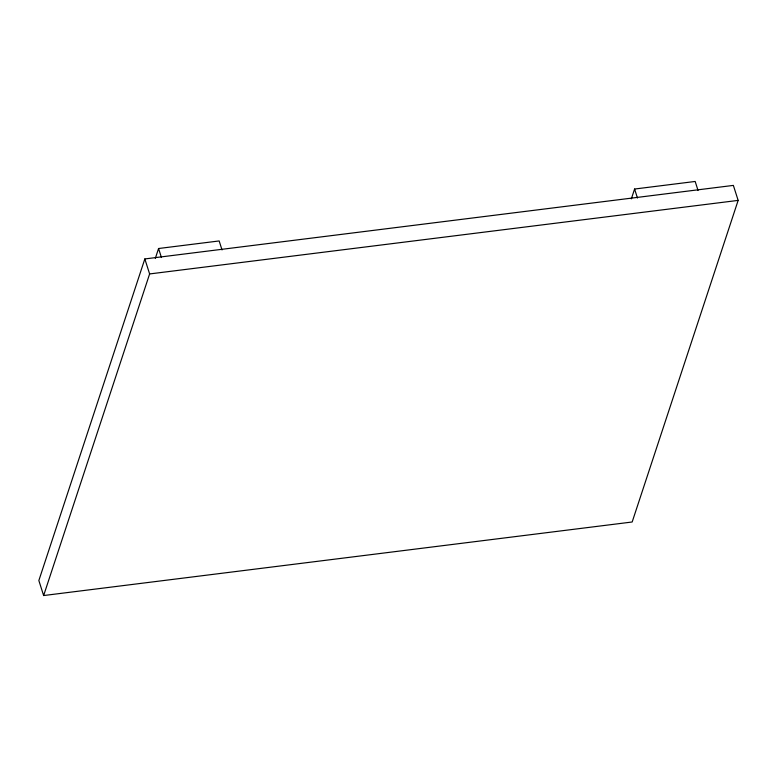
<?xml version="1.0" encoding="UTF-8"?>
<svg xmlns="http://www.w3.org/2000/svg" width="777" height="777" viewBox="0 0 777 777"><rect width="100%" height="100%" fill="white"/><g stroke="black" fill="none" stroke-linecap="round" stroke-linejoin="round"><path stroke-width="1.17" d="M144.833 258.945L38.85 580.536L43.638 595.541L632.167 521.998L738.15 200.398L733.362 185.402L144.833 258.945L149.621 273.941L43.638 595.541M155.322 258.362L158.566 248.514L219.153 240.948L222.028 249.941M631.342 198.873L634.586 189.034L695.172 181.459L698.047 190.462M149.621 273.941L738.15 200.398M634.586 189.034L637.461 198.028M158.566 248.514L161.441 257.517"/></g></svg>
